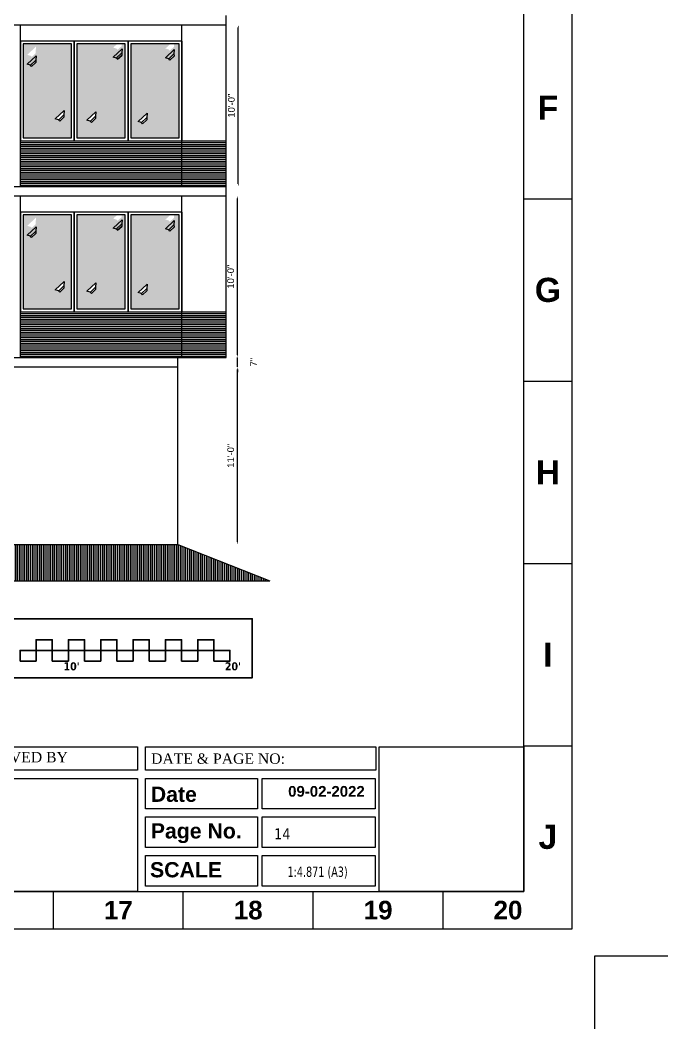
# Model space of a CAD drawing. Header units: inches. Extents: x -250485 to 735580, y -140410 to 288049.
# Drawn here: x 55633 to 56114, y 20866 to 21615 of the extents above; entities that cross this region are included whole.
import ezdxf

# ---------------------------------------------------------------- set-up
doc = ezdxf.new("R2010")
doc.units = ezdxf.units.IN
doc.header["$MEASUREMENT"] = 0
doc.header["$PDMODE"] = 35
doc.layers.get('0').update_dxf_attribs({"lineweight": 0})
doc.layers.get('Defpoints').update_dxf_attribs({"lineweight": 0})
doc.layers.add('-TB', color=7, linetype='Continuous')
for name, color, linetype, lineweight in [('AN-TEXT', 251, 'Continuous', 15), ('DIM 01', 250, 'Continuous', 9), ('DIM_WORKING', 7, 'Continuous', 0), ('FF-VALVES', 170, 'Continuous', 18), ('FIX', 251, 'Continuous', 0), ('Inline', 7, 'Continuous', 0), ('Layer1', 134, 'Continuous', 0), ('Line.1', 36, 'Continuous', 0), ('Outline', 7, 'Continuous', 0), ('Scale', 7, 'Continuous', 0), ('Scale_Text', 7, 'Continuous', 0), ('TEXT_TITLEBOX', 7, 'Continuous', 13), ('Titelblk', 7, 'Continuous', 25), ('TITLE', 7, 'Continuous', 20), ('Win', 5, 'Continuous', 0), ('window', 140, 'Continuous', 0)]:
    doc.layers.add(name, color=color, linetype=linetype, lineweight=lineweight)
doc.styles.add('arial narrow', font='tahoma.ttf')
doc.styles.add('isop', font='isocpeur.ttf')
doc.styles.add('SHT-TEXT-1', font='times.ttf', dxfattribs={"height": 12})
doc.styles.get("Standard").update_dxf_attribs({"font": 'arialbd.ttf', "height": 24})
doc.styles.add('SX', font='arial.ttf')
doc.dimstyles.new('DIM1', dxfattribs={"dimtxt": 15, "dimasz": 24, "dimexe": 0, "dimexo": 0, "dimgap": 20, "dimtad": 0, "dimdec": 0, "dimzin": 3, "dimdsep": 46, "dimlunit": 3, "dimtxsty": 'SX', "dimblk": 'OPEN30', "dimcen": 0, "dimse1": 1, "dimse2": 1, "dimclrd": 256, "dimclrt": 2, "dimadec": 0, "dimazin": 0, "dimtfac": 1, "dimtdec": 0, "dimtmove": 2, "dimatfit": 0, "dimldrblk": 'OPEN30', "dimfxl": 1, "dimtvp": 1, "dimtolj": 1, "dimtzin": 3, "dimlwd": -1, "dimarcsym": 0})
pattern_1 = [(0, (46573.8017, 18050.0382), (4e-16, 1.375), [])]
pattern_2 = [(0, (46573.8017, 18177.0382), (4e-16, 1.375), [])]

# ---------------------------------------------------------------- blocks, each defined once
blk = doc.blocks.new('*D471')
at = {"layer": 'Defpoints', "color": 0, "ltscale": 30, "transparency": 16777216}
for p in [(55750, 21357.15), (55794.4, 21357.15), (55750, 21225.15)]:
    blk.add_point(p, dxfattribs=at)
at = {"layer": 'DIM_WORKING', "ltscale": 30, "transparency": 16777216}
blk.add_line((55794.4, 21227.15), (55794.4, 21355.15), dxfattribs=at)
for points in [[(55794.07, 21355.15), (55794.73, 21355.15), (55794.4, 21357.15)], [(55794.07, 21227.15), (55794.73, 21227.15), (55794.4, 21225.15)]]:
    blk.add_solid(points, dxfattribs=at)
at = {"layer": 'DIM_WORKING', "ltscale": 30, "transparency": 16777216, "insert": (55789.29, 21291.15), "char_height": 5, "attachment_point": 5, "rotation": 90, "style": 'SX'}
blk.add_mtext('\\A1;11\'-0"', dxfattribs=at)
blk = doc.blocks.new('_Open30')
at = {"color": 0, "linetype": 'ByBlock', "lineweight": -2}
for p, q in [((-1, 0.27), (0, 0)), ((0, 0), (-1, -0.27)), ((0, 0), (-1, 0))]:
    blk.add_line(p, q, dxfattribs=at)
blk = doc.blocks.new('*D472')
at = {"layer": 'Defpoints', "color": 0, "ltscale": 30, "transparency": 16777216}
for p in [(55786, 21364.15), (55794.4, 21364.15), (55750, 21357.15)]:
    blk.add_point(p, dxfattribs=at)
at = {"layer": 'DIM_WORKING', "ltscale": 30, "transparency": 16777216}
for p, q in [((55794.4, 21366.15), (55794.4, 21368.15)), ((55794.4, 21357.15), (55794.4, 21364.15)), ((55794.4, 21355.15), (55794.4, 21353.15))]:
    blk.add_line(p, q, dxfattribs=at)
for points in [[(55794.07, 21366.15), (55794.73, 21366.15), (55794.4, 21364.15)], [(55794.07, 21355.15), (55794.73, 21355.15), (55794.4, 21357.15)]]:
    blk.add_solid(points, dxfattribs=at)
at = {"layer": 'DIM_WORKING', "ltscale": 30, "transparency": 16777216, "insert": (55806.4, 21360.65), "char_height": 5, "attachment_point": 5, "rotation": 90, "style": 'SX'}
blk.add_mtext('\\A1;7"', dxfattribs=at)
blk = doc.blocks.new('*D473')
at = {"layer": 'Defpoints', "color": 0, "ltscale": 30, "transparency": 16777216}
for p in [(55786, 21484.15), (55794.4, 21484.15), (55786, 21364.15)]:
    blk.add_point(p, dxfattribs=at)
at = {"layer": 'DIM_WORKING', "ltscale": 30, "transparency": 16777216}
blk.add_line((55794.4, 21366.15), (55794.4, 21482.15), dxfattribs=at)
for points in [[(55794.07, 21482.15), (55794.73, 21482.15), (55794.4, 21484.15)], [(55794.07, 21366.15), (55794.73, 21366.15), (55794.4, 21364.15)]]:
    blk.add_solid(points, dxfattribs=at)
at = {"layer": 'DIM_WORKING', "ltscale": 30, "transparency": 16777216, "insert": (55789.29, 21424.15), "char_height": 5, "attachment_point": 5, "rotation": 90, "style": 'SX'}
blk.add_mtext('\\A1;10\'-0"', dxfattribs=at)
blk = doc.blocks.new('*D474')
at = {"layer": 'Defpoints', "color": 0, "ltscale": 30, "transparency": 16777216}
for p in [(55786, 21611.15), (55794.92, 21611.15), (55786, 21491.15)]:
    blk.add_point(p, dxfattribs=at)
at = {"layer": 'DIM_WORKING', "ltscale": 30, "transparency": 16777216}
blk.add_line((55794.92, 21493.15), (55794.92, 21609.15), dxfattribs=at)
for points in [[(55794.59, 21609.15), (55795.26, 21609.15), (55794.92, 21611.15)], [(55794.59, 21493.15), (55795.26, 21493.15), (55794.92, 21491.15)]]:
    blk.add_solid(points, dxfattribs=at)
at = {"layer": 'DIM_WORKING', "ltscale": 30, "transparency": 16777216, "insert": (55789.82, 21551.15), "char_height": 5, "attachment_point": 5, "rotation": 90, "style": 'SX'}
blk.add_mtext('\\A1;10\'-0"', dxfattribs=at)
blk = doc.blocks.new('PAGE')
at = {"layer": 'Inline', "color": 252, "lineweight": 15}
blk.add_lwpolyline([(178051640.63, 22656441.11), (178051640.63, 22657235.79), (178050505.36, 22657235.79), (178050505.36, 22656441.11)], close=True, dxfattribs=at)
at = {"layer": 'Outline', "color": 252, "lineweight": 15}
for p, q in [((178051662.57, 22656424.24), (178051662.57, 22657252.66)), ((178050483.42, 22656424.24), (178051662.57, 22656424.24))]:
    blk.add_line(p, q, dxfattribs=at)
at = {"layer": 'Scale', "color": 252, "lineweight": 9}
for p, q in [((178051640.63, 22656755.67), (178051662.57, 22656755.67)), ((178051640.63, 22656672.88), (178051662.57, 22656672.88)), ((178051640.63, 22656590.1), (178051662.57, 22656590.1)), ((178051640.63, 22656507.32), (178051662.57, 22656507.32)), ((178051640.63, 22656507.32), (178051662.57, 22656507.32)), ((178051640.63, 22656507.32), (178051662.57, 22656507.32)), ((178051426.98, 22656424.24), (178051426.98, 22656441.11)), ((178051485.98, 22656424.24), (178051485.98, 22656441.11)), ((178051544.98, 22656424.24), (178051544.98, 22656441.11)), ((178051603.97, 22656424.24), (178051603.97, 22656441.11))]:
    blk.add_line(p, q, dxfattribs=at)
at = {"layer": 'Scale_Text', "color": 252, "lineweight": 13, "attachment_point": 5}
for s, insert, char_height, width in [('F', (178051651.6, 22656797.06), 10.97, 8.3603), ('G', (178051651.6, 22656714.27), 10.97, 8.3603), ('H', (178051651.6, 22656631.49), 10.97, 8.3603), ('I', (178051651.6, 22656548.71), 10.97, 8.3603), ('J', (178051651.6, 22656465.93), 10.97, 8.3603), ('17', (178051456.48, 22656432.67), 8.435, 2.5102), ('18', (178051515.48, 22656432.67), 8.435, 2.5102), ('19', (178051574.48, 22656432.67), 8.435, 2.5102), ('20', (178051633.47, 22656432.67), 8.435, 2.5102)]:
    blk.add_mtext(s, dxfattribs=dict(at, insert=insert, char_height=char_height, width=width))
blk = doc.blocks.new('Title')
at = {"layer": 'Defpoints', "color": 1, "ltscale": 10}
blk.add_lwpolyline([(-98623, -88042.4), (-98623, -87942.4), (-98523, -87942.4)], dxfattribs=at)
at = {"layer": 'Titelblk', "color": 3, "linetype": 'Continuous', "lineweight": 0, "xscale": 3.014611567961765, "yscale": 3.014611567959946, "zscale": 3.014611567966516}
blk.add_blockref('PAGE', (-536855255.8, -68388224), dxfattribs=at)

msp = doc.modelspace()

# ---------------------------------------------------------------- hatches: boundary and pattern name
at = {"layer": 'DIM_WORKING', "ltscale": 30}
h = msp.add_hatch(color=256, dxfattribs=at)
h.set_gradient(color1=(191, 203, 212), one_color=1, tint=1, name='CURVED')
h.paths.add_polyline_path([(55641.41, 21587.33), (55640.55, 21588.2), (55638.11, 21588.89), (55644.68, 21595.08), (55644.42, 21592.03), (55644.46, 21590.13)], flags=16)
h.paths.add_polyline_path([(55665.56, 21547.49), (55665.3, 21544.44), (55665.34, 21542.53), (55662.28, 21539.74), (55661.42, 21540.61), (55658.99, 21541.29)], flags=16)
h.paths.add_polyline_path([(55689.07, 21546.5), (55688.81, 21543.44), (55688.85, 21541.54), (55685.79, 21538.75), (55684.94, 21539.62), (55682.5, 21540.3)], flags=16)
h.paths.add_polyline_path([(55727.11, 21545.49), (55726.85, 21542.44), (55726.9, 21540.54), (55723.84, 21537.74), (55722.98, 21538.61), (55720.54, 21539.3)], flags=16)
h.paths.add_polyline_path([(55751, 21597.15), (55715, 21597.15), (55715, 21527.15), (55751, 21527.15)])
h.paths.add_polyline_path([(55711, 21597.15), (55675, 21597.15), (55675, 21527.15), (55711, 21527.15)])
h.paths.add_polyline_path([(55671, 21597.15), (55635, 21597.15), (55635, 21527.15), (55671, 21527.15)])
h.paths.add_polyline_path([(55708.32, 21597.15), (55705.09, 21597.15), (55702.01, 21594.24), (55704.45, 21593.55), (55705.3, 21592.68), (55708.36, 21595.47)])
h.paths.add_polyline_path([(55747.15, 21597.15), (55744.56, 21597.15), (55740.8, 21593.61), (55743.24, 21592.92), (55744.1, 21592.05), (55747.16, 21594.84), (55747.11, 21596.75)])
h = msp.add_hatch(color=256, dxfattribs=at)
h.set_gradient(color1=(191, 203, 212), one_color=1, tint=1, name='CURVED')
h.paths.add_polyline_path([(55641.41, 21460.33), (55640.55, 21461.2), (55638.11, 21461.89), (55644.68, 21468.08), (55644.42, 21465.03), (55644.46, 21463.13)], flags=16)
h.paths.add_polyline_path([(55665.56, 21420.49), (55665.3, 21417.44), (55665.34, 21415.53), (55662.28, 21412.74), (55661.42, 21413.61), (55658.99, 21414.29)], flags=16)
h.paths.add_polyline_path([(55689.07, 21419.5), (55688.81, 21416.44), (55688.85, 21414.54), (55685.79, 21411.75), (55684.94, 21412.62), (55682.5, 21413.3)], flags=16)
h.paths.add_polyline_path([(55727.11, 21418.49), (55726.85, 21415.44), (55726.9, 21413.54), (55723.84, 21410.74), (55722.98, 21411.61), (55720.54, 21412.3)], flags=16)
h.paths.add_polyline_path([(55751, 21470.15), (55715, 21470.15), (55715, 21400.15), (55751, 21400.15)])
h.paths.add_polyline_path([(55711, 21470.15), (55675, 21470.15), (55675, 21400.15), (55711, 21400.15)])
h.paths.add_polyline_path([(55671, 21470.15), (55635, 21470.15), (55635, 21400.15), (55671, 21400.15)])
h.paths.add_polyline_path([(55708.32, 21470.15), (55705.09, 21470.15), (55702.01, 21467.24), (55704.45, 21466.55), (55705.3, 21465.68), (55708.36, 21468.47)])
h.paths.add_polyline_path([(55747.15, 21470.15), (55744.56, 21470.15), (55740.8, 21466.61), (55743.24, 21465.92), (55744.1, 21465.05), (55747.16, 21467.84), (55747.11, 21469.75)])
at = {"layer": 'FIX', "ltscale": 30}
h = msp.add_hatch(dxfattribs=at)
h.set_pattern_fill('ANSI31', color=256, scale=11, angle=315, style=0)
h.set_pattern_definition(pattern_2)
h.paths.add_polyline_path([(55753, 21525.15), (55713, 21525.15), (55673, 21525.15), (55633, 21525.15), (55633, 21491.15), (55753, 21491.15)])
h = msp.add_hatch(dxfattribs=at)
h.set_pattern_fill('ANSI31', color=256, scale=11, angle=315, style=0)
h.set_pattern_definition(pattern_2)
h.paths.add_polyline_path([(55786, 21525.15), (55753, 21525.15), (55753, 21491.15), (55786, 21491.15)])
h = msp.add_hatch(dxfattribs=at)
h.set_pattern_fill('ANSI31', color=256, scale=11, angle=315, style=0)
h.set_pattern_definition(pattern_1)
h.paths.add_polyline_path([(55753, 21398.15), (55713, 21398.15), (55673, 21398.15), (55633, 21398.15), (55633, 21364.15), (55753, 21364.15)])
h = msp.add_hatch(dxfattribs=at)
h.set_pattern_fill('ANSI31', color=256, scale=11, angle=315, style=0)
h.set_pattern_definition(pattern_1)
h.paths.add_polyline_path([(55786, 21398.15), (55753, 21398.15), (55753, 21364.15), (55786, 21364.15)])
at = {"layer": 'Line.1', "ltscale": 30}
h = msp.add_hatch(dxfattribs=at)
h.set_pattern_fill('ANSI31', color=256, scale=11, angle=225, style=0)
h.set_pattern_definition([(270, (46573.8017, 18050.0382), (1.375, -3e-16), [])])
h.paths.add_polyline_path([(55818.25, 21198.15), (55750, 21225.15), (54297.75, 21225.15), (54240.78, 21198.15)])

# ---------------------------------------------------------------- linework, layer by layer
at = {"layer": 'DIM 01', "color": 7, "lineweight": -2}
for points in [[(55472.61, 21170.05), (55805.24, 21170.05), (55805.24, 21126.28), (55472.61, 21126.28)], [(55644.75, 21146.63), (55656.75, 21146.63), (55656.75, 21154.57), (55644.75, 21154.57)], [(55668.75, 21146.63), (55680.75, 21146.63), (55680.75, 21154.57), (55668.75, 21154.57)], [(55692.75, 21146.63), (55704.75, 21146.63), (55704.75, 21154.57), (55692.75, 21154.57)], [(55716.75, 21146.63), (55728.75, 21146.63), (55728.75, 21154.57), (55716.75, 21154.57)], [(55740.75, 21146.63), (55752.75, 21146.63), (55752.75, 21154.57), (55740.75, 21154.57)], [(55764.75, 21146.63), (55776.75, 21146.63), (55776.75, 21154.57), (55764.75, 21154.57)], [(55632.75, 21138.68), (55644.75, 21138.68), (55644.75, 21146.63), (55632.75, 21146.63)], [(55656.75, 21138.68), (55668.75, 21138.68), (55668.75, 21146.63), (55656.75, 21146.63)], [(55680.75, 21138.68), (55692.75, 21138.68), (55692.75, 21146.63), (55680.75, 21146.63)], [(55704.75, 21138.68), (55716.75, 21138.68), (55716.75, 21146.63), (55704.75, 21146.63)], [(55728.75, 21138.68), (55740.75, 21138.68), (55740.75, 21146.63), (55728.75, 21146.63)], [(55752.75, 21138.68), (55764.75, 21138.68), (55764.75, 21146.63), (55752.75, 21146.63)], [(55776.75, 21138.68), (55788.75, 21138.68), (55788.75, 21146.63), (55776.75, 21146.63)]]:
    msp.add_lwpolyline(points, close=True, dxfattribs=at)
at = {"layer": 'DIM_WORKING', "ltscale": 30}
for p, q in [((55633, 21599.15), (55633, 21525.15)), ((55753, 21525.15), (55753, 21599.15)), ((55633, 21525.15), (55753, 21525.15)), ((55633, 21472.15), (55633, 21398.15)), ((55753, 21398.15), (55753, 21472.15)), ((55633, 21398.15), (55753, 21398.15)), ((55750, 21225.15), (55818.25, 21198.15))]:
    msp.add_line(p, q, dxfattribs=at)
for points in [[(54297.75, 21364.15), (55750, 21364.15)], [(54297.75, 21357.15), (55750, 21357.15)]]:
    msp.add_lwpolyline(points, dxfattribs=at)
at = {"layer": 'FIX', "ltscale": 30}
for p, q in [((55786, 21491.15), (55786, 21618.15)), ((55633, 21491.15), (55633, 21611.15)), ((55753, 21491.15), (55753, 21611.15)), ((55633, 21364.15), (55633, 21484.15)), ((55753, 21364.15), (55753, 21484.15)), ((55786, 21364.15), (55786, 21491.15)), ((55750, 21225.15), (55750, 21364.15))]:
    msp.add_line(p, q, dxfattribs=at)
for points in [[(55633, 21525.15), (55786, 21525.15)], [(54491.25, 21491.15), (55786, 21491.15)], [(55633, 21398.15), (55786, 21398.15)], [(54297.75, 21364.15), (55786, 21364.15)], [(54297.75, 21225.15), (55750, 21225.15)]]:
    msp.add_lwpolyline(points, dxfattribs=at)
at = {"layer": 'Layer1', "ltscale": 30}
for p, q in [((55702.01, 21587.24), (55708.58, 21593.43)), ((55704.28, 21586.39), (55708.32, 21590.38)), ((55740.8, 21586.61), (55747.37, 21592.8)), ((55743.08, 21585.76), (55747.11, 21589.75)), ((55638.11, 21581.89), (55644.68, 21588.08)), ((55640.39, 21581.04), (55644.42, 21585.03)), ((55641.41, 21580.33), (55644.46, 21583.13)), ((55705.3, 21585.68), (55708.36, 21588.47)), ((55744.1, 21585.05), (55747.16, 21587.84)), ((55658.99, 21541.29), (55665.56, 21547.49)), ((55661.26, 21540.45), (55665.3, 21544.44)), ((55682.5, 21540.3), (55689.07, 21546.5)), ((55720.54, 21539.3), (55727.11, 21545.49)), ((55662.28, 21539.74), (55665.34, 21542.53)), ((55684.77, 21539.46), (55688.81, 21543.44)), ((55685.79, 21538.75), (55688.85, 21541.54)), ((55722.82, 21538.45), (55726.85, 21542.44)), ((55723.84, 21537.74), (55726.9, 21540.54)), ((55702.01, 21460.24), (55708.58, 21466.43)), ((55704.28, 21459.39), (55708.32, 21463.38)), ((55705.3, 21458.68), (55708.36, 21461.47)), ((55740.8, 21459.61), (55747.37, 21465.8)), ((55743.08, 21458.76), (55747.11, 21462.75)), ((55638.11, 21454.89), (55644.68, 21461.08)), ((55640.39, 21454.04), (55644.42, 21458.03)), ((55641.41, 21453.33), (55644.46, 21456.13)), ((55744.1, 21458.05), (55747.16, 21460.84)), ((55658.99, 21414.29), (55665.56, 21420.49)), ((55661.26, 21413.45), (55665.3, 21417.44)), ((55682.5, 21413.3), (55689.07, 21419.5)), ((55720.54, 21412.3), (55727.11, 21418.49)), ((55662.28, 21412.74), (55665.34, 21415.53)), ((55684.77, 21412.46), (55688.81, 21416.44)), ((55685.79, 21411.75), (55688.85, 21414.54)), ((55722.82, 21411.45), (55726.85, 21415.44)), ((55723.84, 21410.74), (55726.9, 21413.54))]:
    msp.add_line(p, q, dxfattribs=at)
for points in [[(55708.58, 21593.43), (55708.32, 21590.38), (55708.36, 21588.47), (55705.3, 21585.68), (55704.45, 21586.55), (55702.01, 21587.24)], [(55747.37, 21592.8), (55747.11, 21589.75), (55747.16, 21587.84), (55744.1, 21585.05), (55743.24, 21585.92), (55740.8, 21586.61)], [(55644.68, 21588.08), (55644.42, 21585.03), (55644.46, 21583.13), (55641.41, 21580.33), (55640.55, 21581.2), (55638.11, 21581.89)], [(55665.56, 21547.49), (55665.3, 21544.44), (55665.34, 21542.53), (55662.28, 21539.74), (55661.42, 21540.61), (55658.99, 21541.29)], [(55689.07, 21546.5), (55688.81, 21543.44), (55688.85, 21541.54), (55685.79, 21538.75), (55684.94, 21539.62), (55682.5, 21540.3)], [(55727.11, 21545.49), (55726.85, 21542.44), (55726.9, 21540.54), (55723.84, 21537.74), (55722.98, 21538.61), (55720.54, 21539.3)], [(55708.58, 21466.43), (55708.32, 21463.38), (55708.36, 21461.47), (55705.3, 21458.68), (55704.45, 21459.55), (55702.01, 21460.24)], [(55747.37, 21465.8), (55747.11, 21462.75), (55747.16, 21460.84), (55744.1, 21458.05), (55743.24, 21458.92), (55740.8, 21459.61)], [(55644.68, 21461.08), (55644.42, 21458.03), (55644.46, 21456.13), (55641.41, 21453.33), (55640.55, 21454.2), (55638.11, 21454.89)], [(55665.56, 21420.49), (55665.3, 21417.44), (55665.34, 21415.53), (55662.28, 21412.74), (55661.42, 21413.61), (55658.99, 21414.29)], [(55689.07, 21419.5), (55688.81, 21416.44), (55688.85, 21414.54), (55685.79, 21411.75), (55684.94, 21412.62), (55682.5, 21413.3)], [(55727.11, 21418.49), (55726.85, 21415.44), (55726.9, 21413.54), (55723.84, 21410.74), (55722.98, 21411.61), (55720.54, 21412.3)]]:
    msp.add_lwpolyline(points, dxfattribs=at)
at = {"layer": 'Line.1', "ltscale": 30}
msp.add_lwpolyline([(54240.78, 21198.15), (55818.25, 21198.15)], dxfattribs=at)
at = {"layer": 'TEXT_TITLEBOX'}
for p, q in [((55585.08, 21074.93), (55720.15, 21074.93)), ((55720.15, 21074.93), (55720.15, 21057.65)), ((55725.94, 21057.65), (55725.94, 21074.93)), ((55725.94, 21074.93), (55896.98, 21074.93)), ((55896.98, 21074.93), (55896.98, 21057.65)), ((55899.52, 20967.48), (55899.52, 21074.93)), ((55899.52, 21074.93), (56006.96, 21074.93)), ((56006.96, 21074.93), (56006.96, 20967.48)), ((55720.15, 21057.65), (55585.08, 21057.65)), ((55896.98, 21057.65), (55725.94, 21057.65)), ((55585.08, 21051.59), (55720.15, 21051.59)), ((55720.15, 21051.59), (55720.15, 20967.48)), ((55725.94, 21028.96), (55725.94, 21051.59)), ((55725.94, 21051.59), (55809.1, 21051.59)), ((55809.1, 21051.59), (55809.1, 21028.96)), ((55812.64, 21028.96), (55812.64, 21051.59)), ((55812.64, 21051.59), (55896.54, 21051.59)), ((55896.54, 21051.59), (55896.54, 21028.96)), ((55809.1, 21028.96), (55725.94, 21028.96)), ((55896.54, 21028.96), (55812.64, 21028.96)), ((55725.94, 21000.27), (55725.94, 21022.9)), ((55725.94, 21022.9), (55809.1, 21022.9)), ((55809.1, 21022.9), (55809.1, 21000.27)), ((55812.64, 21000.27), (55812.64, 21022.9)), ((55812.64, 21022.9), (55896.54, 21022.9)), ((55896.54, 21022.9), (55896.54, 21000.27)), ((55809.1, 21000.27), (55725.94, 21000.27)), ((55896.54, 21000.27), (55812.64, 21000.27)), ((55725.94, 20971.58), (55725.94, 20994.21)), ((55725.94, 20994.21), (55809.1, 20994.21)), ((55809.1, 20994.21), (55809.1, 20971.58)), ((55812.64, 20971.58), (55812.64, 20994.21)), ((55812.64, 20994.21), (55896.54, 20994.21)), ((55896.54, 20994.21), (55896.54, 20971.58)), ((55720.15, 20967.48), (55585.08, 20967.48)), ((55809.1, 20971.58), (55725.94, 20971.58)), ((55896.54, 20971.58), (55812.64, 20971.58)), ((56006.96, 20967.48), (55899.52, 20967.48))]:
    msp.add_line(p, q, dxfattribs=at)
at = {"layer": 'Win', "ltscale": 30}
for points in [[(54491.25, 21611.15), (55786, 21611.15)], [(54491.25, 21491.15), (55786, 21491.15)], [(54491.25, 21484.15), (55786, 21484.15)]]:
    msp.add_lwpolyline(points, dxfattribs=at)
at = {"layer": 'window', "ltscale": 30}
for p, q in [((55673, 21599.15), (55673, 21525.15)), ((55713, 21599.15), (55713, 21525.15)), ((55753, 21599.15), (55753, 21525.15)), ((55673, 21472.15), (55673, 21398.15)), ((55713, 21472.15), (55713, 21398.15)), ((55753, 21472.15), (55753, 21398.15))]:
    msp.add_line(p, q, dxfattribs=at)
for points in [[(55673, 21599.15), (55633, 21599.15), (55633, 21525.15), (55673, 21525.15)], [(55671, 21597.15), (55635, 21597.15), (55635, 21527.15), (55671, 21527.15)], [(55713, 21599.15), (55673, 21599.15), (55673, 21525.15), (55713, 21525.15)], [(55711, 21597.15), (55675, 21597.15), (55675, 21527.15), (55711, 21527.15)], [(55753, 21599.15), (55713, 21599.15), (55713, 21525.15), (55753, 21525.15)], [(55751, 21597.15), (55715, 21597.15), (55715, 21527.15), (55751, 21527.15)], [(55673, 21472.15), (55633, 21472.15), (55633, 21398.15), (55673, 21398.15)], [(55671, 21470.15), (55635, 21470.15), (55635, 21400.15), (55671, 21400.15)], [(55713, 21472.15), (55673, 21472.15), (55673, 21398.15), (55713, 21398.15)], [(55711, 21470.15), (55675, 21470.15), (55675, 21400.15), (55711, 21400.15)], [(55753, 21472.15), (55713, 21472.15), (55713, 21398.15), (55753, 21398.15)], [(55751, 21470.15), (55715, 21470.15), (55715, 21400.15), (55751, 21400.15)]]:
    msp.add_lwpolyline(points, close=True, dxfattribs=at)

# ---------------------------------------------------------------- block references
at = {"layer": 'TITLE', "xscale": 0.5425392190591083, "yscale": 0.5425392190518323, "zscale": 0.5425392145730539}
msp.add_blockref('Title', (109566.6, 68631.99), dxfattribs=at)

# ---------------------------------------------------------------- texts
at = {"layer": '-TB', "lineweight": 0, "insert": (55821.53, 21014.38), "char_height": 8.106, "width": 41.7238, "attachment_point": 1, "style": 'arial narrow'}
msp.add_mtext('14', dxfattribs=at)
at = {"layer": 'AN-TEXT', "lineweight": 25, "char_height": 6, "width": 8.2447, "attachment_point": 1, "style": 'isop'}
for s, insert in [("{\\fTahoma|b1|i0|c0|p34;\\C7;10'}", (55665.05, 21137.78)), ("{\\fTahoma|b1|i0|c0|p34;\\C7;20'}", (55784.88, 21137.78))]:
    msp.add_mtext(s, dxfattribs=dict(at, insert=insert))
at = {"layer": 'FF-VALVES', "color": 7, "style": 'arial narrow', "width": 0.8}
msp.add_text('1:4.871 (A3)', height=7.5742, dxfattribs=at).set_placement((55831.48, 20978.44))
at = {"layer": 'TEXT_TITLEBOX', "lineweight": 25, "style": 'SHT-TEXT-1'}
for s, p in [('APPROVED BY', (55587.64, 21063.45)), ('DATE & PAGE NO:', (55730.13, 21062.38))]:
    msp.add_text(s, height=7.7219, dxfattribs=at).set_placement(p)
at = {"layer": 'TEXT_TITLEBOX', "lineweight": 25}
for s, height, p in [('Date', 11.303, (55729.91, 21034.13)), ('09-02-2022', 7.966, (55831.95, 21037.95)), ('Page No.', 11.303, (55729.91, 21006.93))]:
    msp.add_text(s, height=height, dxfattribs=at).set_placement(p)
at = {"layer": 'TEXT_TITLEBOX', "color": 1, "lineweight": 25}
msp.add_text('SCALE', height=11.303, dxfattribs=at).set_placement((55729.33, 20978.07))

# ---------------------------------------------------------------- dimensions: what is measured, and where the dimension line sits
at = {"layer": 'DIM_WORKING', "ltscale": 30}
for base, p1, p2, picture, middle in [((55794.92, 21611.15), (55786, 21491.15), (55786, 21611.15), '*D474', (55789.82, 21551.15)), ((55794.4, 21484.15), (55786, 21364.15), (55786, 21484.15), '*D473', (55789.29, 21424.15)), ((55794.4, 21364.15), (55750, 21357.15), (55786, 21364.15), '*D472', (55806.4, 21360.65)), ((55794.4, 21357.15), (55750, 21225.15), (55750, 21357.15), '*D471', (55789.29, 21291.15))]:
    dim = msp.add_linear_dim(base=base, p1=p1, p2=p2, angle=90, dimstyle='DIM1', override={"dimtxt": 5, "dimasz": 2, "dimgap": 3, "dimclrt": 256, "dimfxl": 4, "dimarcsym": 1}, dxfattribs=at)
    dim.commit()
    dim.dimension.update_dxf_attribs({"geometry": picture, "text_midpoint": middle})

doc.saveas('drawing.dxf')
